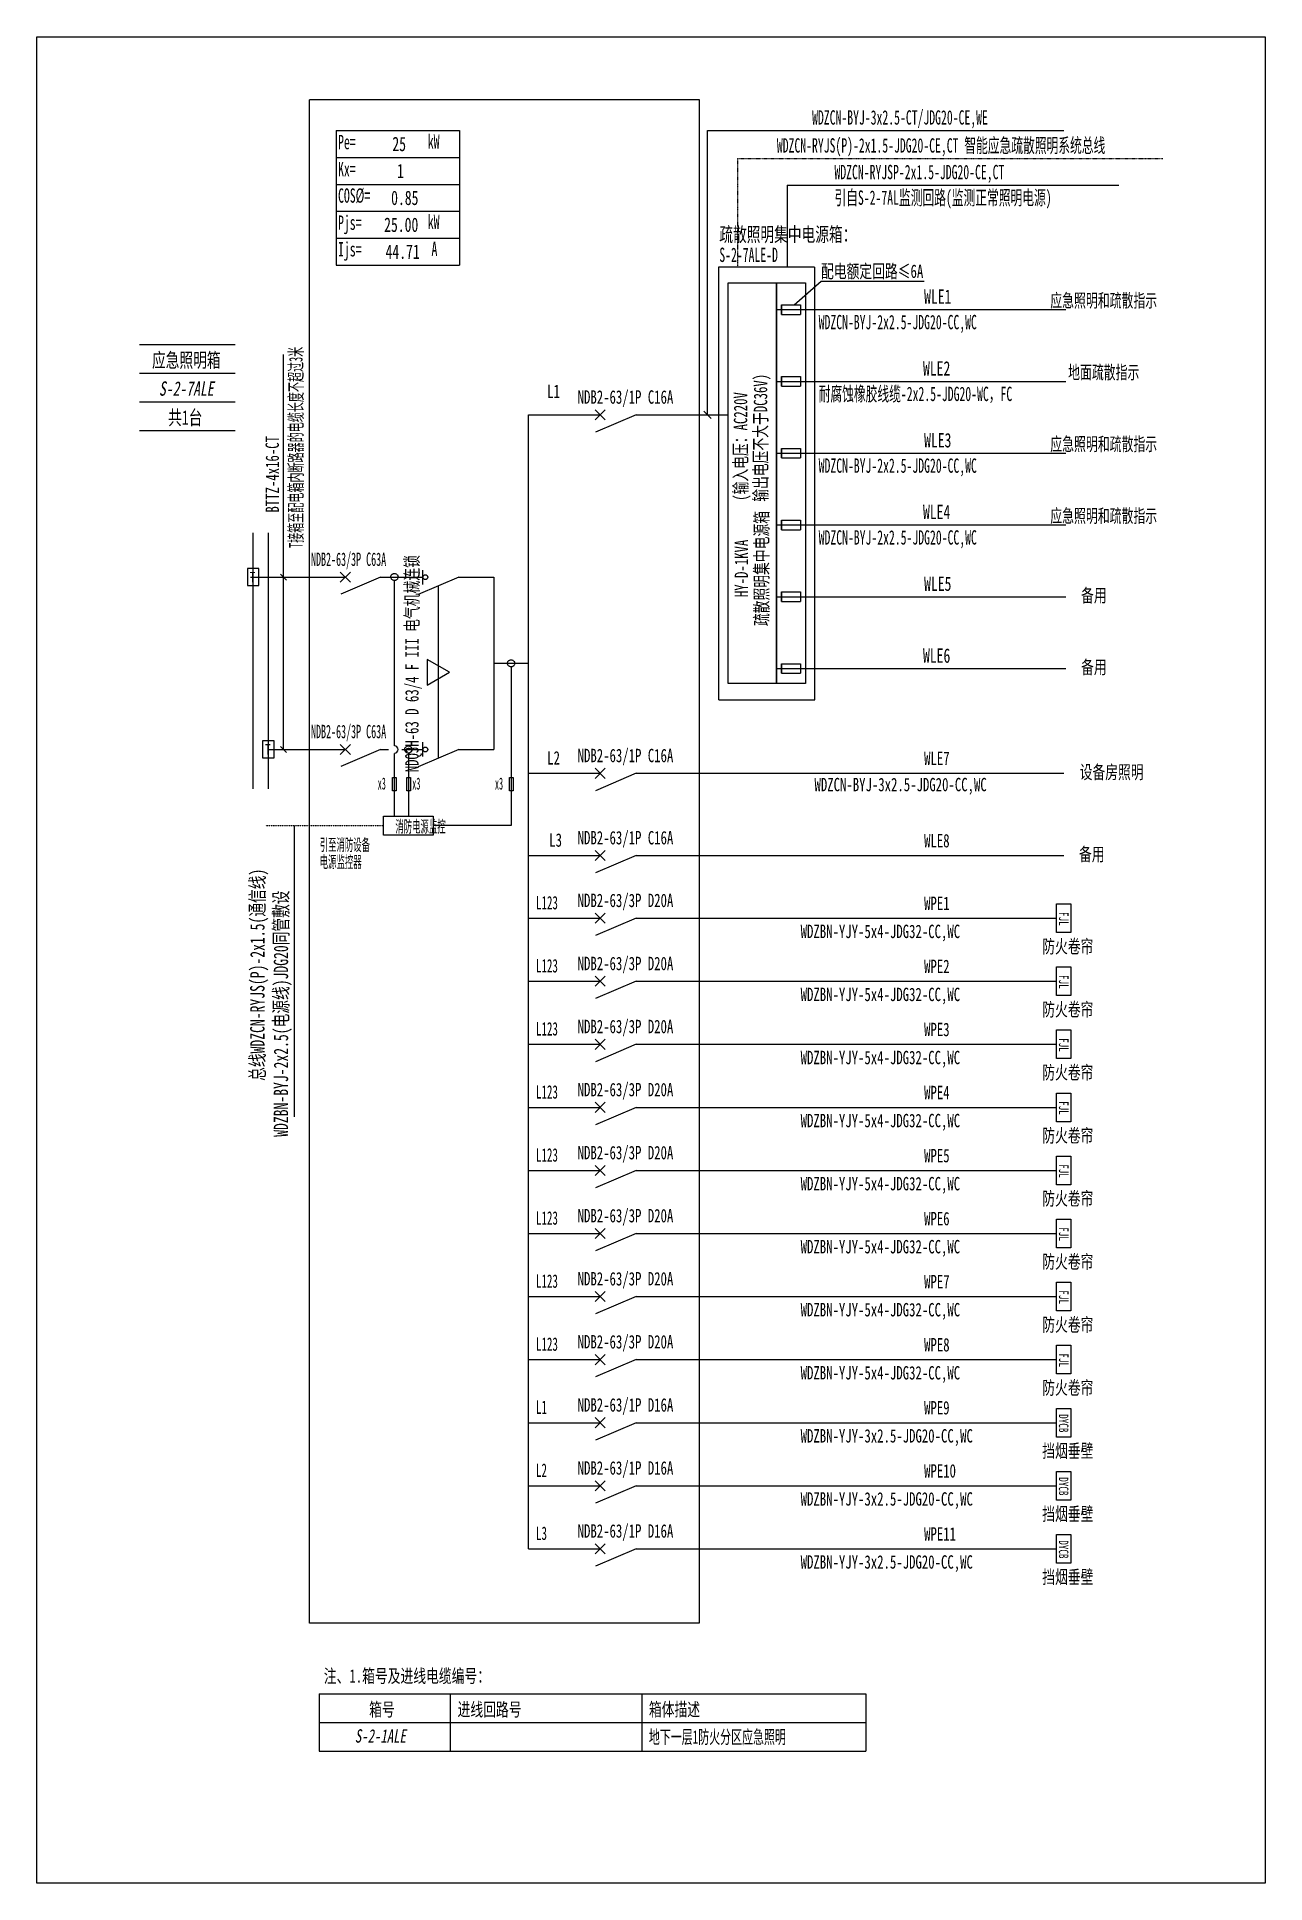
# Model space of a CAD drawing. Extents: x 246534 to 248238, y 348730 to 351290.
import ezdxf
from ezdxf.enums import TextEntityAlignment as Align

# ---------------------------------------------------------------- set-up
doc = ezdxf.new("R2010")
doc.units = 0
doc.header["$MEASUREMENT"] = 0
for name, pattern in [('_点划线L', [1.9, 1.5, -0.17, 0.06, -0.17]), ('_虚线S', [0.25, 0.125, -0.125]), ('DASH', [0.35, 0.25, -0.1]), ('DASHED', [0.75, 0.5, -0.25]), ('DIVIDE', [1.25, 0.5, -0.25, 0, -0.25, 0, -0.25])]:
    doc.linetypes.add(name, pattern=pattern)
for name, color, linetype in [('D_E_Eqpm(强电设备)', 100, 'Continuous'), ('D_E_Eqpm（强电设备）', 100, 'Continuous'), ('D_E_Text(强电文字)', 51, 'Continuous'), ('D_E_Text（强电文字）', 51, 'Continuous'), ('D_E_Wire(强电线缆)', 10, 'Continuous'), ('D_E_Wire（强电线缆）', 10, 'Continuous'), ('D_El_Wire（弱电线缆）', 10, 'Continuous'), ('D_T_TableDim（表格尺寸）', 255, 'Continuous'), ('DQ_Eqpm', 100, 'Continuous'), ('FL04GGFW_E72-配电箱系统图-塔楼部分$0$D_E_Eqpm（强电设备）', 100, 'Continuous'), ('FL09U293_E72-地下室配电箱系统图$0$D_E_Eqpm（强电设备）', 100, 'Continuous'), ('FL09U293_E72-地下室配电箱系统图$0$D_E_Text（强电文字）', 51, 'Continuous'), ('FL09U293_E72-地下室配电箱系统图$0$D_T_TableDim（表格尺寸）', 255, 'Continuous'), ('系统图', 220, 'Continuous')]:
    doc.layers.add(name, color=color, linetype=linetype)
doc.styles.add('FL09U293_E72-地下室配电箱系统图$0$FL04GGFW_E72-配电箱系统图-塔楼部分$0$电气', font='', dxfattribs={"width": 0.7})
doc.styles.add('FL09U293_E72-地下室配电箱系统图$0$FL04GGFW_E72-配电箱系统图-塔楼部分$0$电气箱', font='simhei.ttf', dxfattribs={"width": 0.8, "oblique": 10})
doc.styles.add('FL09U293_E72-地下室配电箱系统图$0$电气', font='', dxfattribs={"width": 0.7})
doc.styles.add('FL09U293_E72-地下室配电箱系统图$0$电气箱', font='simhei.ttf', dxfattribs={"width": 0.8, "oblique": 10})
doc.styles.add('HZ', font='', dxfattribs={"width": 0.7, "height": 400})
doc.styles.add('电气', font='', dxfattribs={"width": 0.7})
doc.styles.get('FL09U293_E72-地下室配电箱系统图$0$FL04GGFW_E72-配电箱系统图-塔楼部分$0$电气').set_extended_font_data('SimSun')
doc.styles.get('FL09U293_E72-地下室配电箱系统图$0$电气').set_extended_font_data('SimSun')
doc.styles.get('HZ').set_extended_font_data('SimSun')
doc.styles.get('电气').set_extended_font_data('SimSun')

msp = doc.modelspace()

# ---------------------------------------------------------------- linework, layer by layer
at = {"layer": 'D_E_Eqpm(强电设备)'}
for p, q in [((247308.7, 350758.4, 0), (247322.8, 350772.5, 0)), ((247322.8, 350758.4, 0), (247308.7, 350772.5, 0)), ((247365.5, 350765.5, 0), (247309.4, 350741.4, 0)), ((246955.3, 350533.3, 0), (246969.4, 350547.4, 0)), ((246969.4, 350533.3, 0), (246955.3, 350547.4, 0)), ((247069.8, 350530.4, 0), (247069.8, 350550.3, 0)), ((247069.8, 350291.5, 0), (247069.8, 350311.4, 0)), ((246955.3, 350294.4, 0), (246969.4, 350308.5, 0)), ((246969.4, 350294.4, 0), (246955.3, 350308.5, 0)), ((247308.7, 350261.3, 0), (247322.8, 350275.4, 0)), ((247322.8, 350261.3, 0), (247308.7, 350275.4, 0)), ((247365.5, 350268.4, 0), (247309.4, 350244.3, 0)), ((247308.7, 350147.3, 0), (247322.8, 350161.4, 0)), ((247322.8, 350147.3, 0), (247308.7, 350161.4, 0)), ((247365.5, 350154.4, 0), (247309.4, 350130.3, 0)), ((247308.7, 350060.4, 0), (247322.8, 350074.5, 0)), ((247322.8, 350060.4, 0), (247308.7, 350074.5, 0)), ((247365.5, 350067.4, 0), (247309.4, 350043.4, 0)), ((247308.7, 349973, 0), (247322.8, 349987, 0)), ((247322.8, 349973, 0), (247308.7, 349987, 0)), ((247365.5, 349980, 0), (247309.4, 349955.9, 0)), ((247308.7, 349885.5, 0), (247322.8, 349899.6, 0)), ((247322.8, 349885.5, 0), (247308.7, 349899.6, 0)), ((247365.5, 349892.6, 0), (247309.4, 349868.5, 0)), ((247308.7, 349798.1, 0), (247322.8, 349812.2, 0)), ((247322.8, 349798.1, 0), (247308.7, 349812.2, 0)), ((247365.5, 349805.1, 0), (247309.4, 349781, 0)), ((247308.7, 349710.6, 0), (247322.8, 349724.7, 0)), ((247322.8, 349710.6, 0), (247308.7, 349724.7, 0)), ((247365.5, 349717.7, 0), (247309.4, 349693.6, 0)), ((247308.7, 349623.2, 0), (247322.8, 349637.3, 0)), ((247322.8, 349623.2, 0), (247308.7, 349637.3, 0)), ((247365.5, 349630.2, 0), (247309.4, 349606.2, 0)), ((247308.7, 349535.8, 0), (247322.8, 349549.8, 0)), ((247322.8, 349535.8, 0), (247308.7, 349549.8, 0)), ((247365.5, 349542.8, 0), (247309.4, 349518.7, 0)), ((247308.7, 349448.3, 0), (247322.8, 349462.4, 0)), ((247322.8, 349448.3, 0), (247308.7, 349462.4, 0)), ((247365.5, 349455.4, 0), (247309.4, 349431.3, 0)), ((247308.7, 349360.9, 0), (247322.8, 349375, 0)), ((247322.8, 349360.9, 0), (247308.7, 349375, 0)), ((247365.5, 349367.9, 0), (247309.4, 349343.8, 0)), ((247308.7, 349273.4, 0), (247322.8, 349287.5, 0)), ((247322.8, 349273.4, 0), (247308.7, 349287.5, 0)), ((247365.5, 349280.5, 0), (247309.4, 349256.4, 0)), ((247308.7, 349186, 0), (247322.8, 349200.1, 0)), ((247322.8, 349186, 0), (247308.7, 349200.1, 0)), ((247365.5, 349193, 0), (247309.4, 349169, 0))]:
    msp.add_line(p, q, dxfattribs=at)
for centre in [(247073.2, 350540.3, 0), (247073.2, 350301.4, 0)]:
    msp.add_circle(centre, 3.38, dxfattribs=at)
at = {"layer": 'D_E_Eqpm（强电设备）'}
for p, q in [((247493.1, 350393.1, 0), (247493.1, 350948.7, 0)), ((247493.1, 350948.7, 0), (247560.5, 350948.7, 0)), ((247560.5, 350948.7, 0), (247560.5, 350393.1, 0)), ((247119.6, 350540.3, 0), (247063.4, 350516.3, 0)), ((247106.6, 350408.4, 0), (247075.8, 350426.1, 0)), ((247075.8, 350426.1, 0), (247075.8, 350390.7, 0)), ((247075.8, 350390.7, 0), (247106.6, 350408.4, 0)), ((247560.5, 350393.1, 0), (247493.1, 350393.1, 0)), ((247119.6, 350301.4, 0), (247063.4, 350277.4, 0)), ((247948.5, 349348, 0), (247948.5, 349387.8, 0)), ((247948.5, 349387.8, 0), (247968.4, 349387.8, 0)), ((247968.4, 349387.8, 0), (247968.4, 349348, 0)), ((247968.4, 349348, 0), (247948.5, 349348, 0)), ((247948.5, 349260.6, 0), (247948.5, 349300.4, 0)), ((247948.5, 349300.4, 0), (247968.4, 349300.4, 0)), ((247968.4, 349300.4, 0), (247968.4, 349260.6, 0)), ((247968.4, 349260.6, 0), (247948.5, 349260.6, 0)), ((247948.5, 349173.1, 0), (247948.5, 349212.9, 0)), ((247948.5, 349212.9, 0), (247968.4, 349212.9, 0)), ((247968.4, 349212.9, 0), (247968.4, 349173.1, 0)), ((247968.4, 349173.1, 0), (247948.5, 349173.1, 0))]:
    msp.add_line(p, q, dxfattribs=at)
at = {"layer": 'D_E_Eqpm（强电设备）', "linetype": 'DASH'}
msp.add_line((247091.5, 350289.4, 0), (247091.5, 350528.3, 0), dxfattribs=at)
at = {"layer": 'D_E_Eqpm（强电设备）', "elevation": 0}
for points in [[(247968.4, 350087.4), (247968.4, 350047.5), (247948.5, 350047.5), (247948.5, 350087.4)], [(247968.4, 349999.9), (247968.4, 349960.1), (247948.5, 349960.1), (247948.5, 349999.9)], [(247968.4, 349912.5), (247968.4, 349872.7), (247948.5, 349872.7), (247948.5, 349912.5)], [(247968.4, 349825), (247968.4, 349785.2), (247948.5, 349785.2), (247948.5, 349825)], [(247968.4, 349737.6), (247968.4, 349697.8), (247948.5, 349697.8), (247948.5, 349737.6)], [(247968.4, 349650.1), (247968.4, 349610.3), (247948.5, 349610.3), (247948.5, 349650.1)], [(247968.4, 349562.7), (247968.4, 349522.9), (247948.5, 349522.9), (247948.5, 349562.7)], [(247968.4, 349475.3), (247968.4, 349435.5), (247948.5, 349435.5), (247948.5, 349475.3)]]:
    msp.add_lwpolyline(points, close=True, dxfattribs=at)
at = {"layer": 'D_E_Text(强电文字)', "color": 51}
for p, q in [((246876.4, 350301.4, 0), (246876.4, 350849, 0)), ((246872.3, 350544.5, 0), (246880.6, 350536.2, 0)), ((246872.3, 350305.6, 0), (246880.6, 350297.3, 0)), ((246891.5, 350195.8, 0), (246891.5, 349792.1, 0))]:
    msp.add_line(p, q, dxfattribs=at)
at = {"layer": 'D_E_Text（强电文字）'}
for p, q in [((246949.6, 351159.7, 0), (247120.8, 351159.7, 0)), ((246949.6, 351159.7, 0), (246949.6, 350973, 0)), ((247120.8, 351159.7, 0), (247120.8, 350973, 0)), ((247464.6, 351159.7, 0), (247958.7, 351159.7, 0)), ((247464.6, 350765.5, 0), (247464.6, 351159.7, 0)), ((246949.6, 351122.3, 0), (247120.8, 351122.3, 0)), ((246949.6, 351085, 0), (247120.8, 351085, 0)), ((246949.6, 351047.7, 0), (247120.8, 351047.7, 0)), ((246949.6, 351010.4, 0), (247120.8, 351010.4, 0)), ((246949.6, 350973, 0), (247120.8, 350973, 0)), ((247584.9, 350918.1, 0), (247622.5, 350951, 0)), ((247622.5, 350951, 0), (247765.1, 350951, 0)), ((247459.5, 350770.5, 0), (247469.6, 350760.4, 0))]:
    msp.add_line(p, q, dxfattribs=at)
at = {"layer": 'D_E_Wire(强电线缆)'}
for p, q in [((246834.3, 350246.7, 0), (246834.3, 350601.8, 0)), ((246830.6, 350540.3, 0), (246962.3, 350540.3, 0)), ((247011.1, 350540.3, 0), (247069.8, 350540.3, 0)), ((247119.6, 350540.3, 0), (247168.2, 350540.3, 0)), ((247011.1, 350301.4, 0), (247022.3, 350301.4, 0)), ((247040.7, 350301.4, 0), (247069.8, 350301.4, 0)), ((247119.6, 350301.4, 0), (247168.2, 350301.4, 0))]:
    msp.add_line(p, q, dxfattribs=at)
at = {"layer": 'D_E_Wire(强电线缆)', "linetype": 'DASH'}
for p, q in [((246855.6, 350246.7, 0), (246855.6, 350601.8, 0)), ((246855.6, 350301.4, 0), (246962.3, 350301.4, 0))]:
    msp.add_line(p, q, dxfattribs=at)
at = {"layer": 'D_E_Wire（强电线缆）', "color": 10}
for p, q in [((247575.2, 351083.8, 0), (247575.2, 350970.4, 0)), ((247575.2, 351083.8, 0), (248035.3, 351083.8, 0)), ((247560.5, 350911.5, 0), (247961.6, 350911.5, 0)), ((247560.5, 350811.9, 0), (247961.6, 350811.9, 0)), ((247560.5, 350712.4, 0), (247961.6, 350712.4, 0)), ((247560.5, 350612.9, 0), (247961.6, 350612.9, 0)), ((247560.5, 350513.3, 0), (247961.6, 350513.3, 0)), ((247560.5, 350413.8, 0), (247961.6, 350413.8, 0))]:
    msp.add_line(p, q, dxfattribs=at)
at = {"layer": 'D_E_Wire（强电线缆）'}
for p, q in [((247216.2, 349193, 0), (247216.2, 350765.5, 0)), ((247216.2, 350765.5, 0), (247315.8, 350765.5, 0)), ((247365.5, 350765.5, 0), (247493.1, 350765.5, 0)), ((247168.2, 350540.3, 0), (247168.2, 350301.4, 0)), ((247168.2, 350420.9, 0), (247216.2, 350420.9, 0)), ((247192.2, 350415.9, 0), (247192.2, 350195.8, 0)), ((247049.7, 350296.5, 0), (247049.7, 350209.1, 0)), ((247027.8, 350262.4, 0), (247033, 350262.4, 0)), ((247027.8, 350244, 0), (247027.8, 350262.4, 0)), ((247033, 350262.4, 0), (247033, 350244, 0)), ((247047.4, 350262.4, 0), (247052.6, 350262.4, 0)), ((247047.4, 350244, 0), (247047.4, 350262.4, 0)), ((247052.6, 350262.4, 0), (247052.6, 350244, 0)), ((247189.8, 350262.4, 0), (247195, 350262.4, 0)), ((247189.8, 350244, 0), (247189.8, 350262.4, 0)), ((247195, 350262.4, 0), (247195, 350244, 0)), ((247216.2, 350268.4, 0), (247315.8, 350268.4, 0)), ((247365.5, 350268.4, 0), (247958.7, 350268.4, 0)), ((247033, 350244, 0), (247027.8, 350244, 0)), ((247052.6, 350244, 0), (247047.4, 350244, 0)), ((247195, 350244, 0), (247189.8, 350244, 0)), ((247216.2, 350154.4, 0), (247315.8, 350154.4, 0)), ((247365.5, 350154.4, 0), (247958.7, 350154.4, 0)), ((247216.2, 350067.4, 0), (247315.8, 350067.4, 0)), ((247365.5, 350067.4, 0), (247948.5, 350067.4, 0)), ((247216.2, 349980, 0), (247315.8, 349980, 0)), ((247365.5, 349980, 0), (247948.5, 349980, 0)), ((247216.2, 349892.6, 0), (247315.8, 349892.6, 0)), ((247365.5, 349892.6, 0), (247948.5, 349892.6, 0)), ((247216.2, 349805.1, 0), (247315.8, 349805.1, 0)), ((247365.5, 349805.1, 0), (247948.5, 349805.1, 0)), ((247216.2, 349717.7, 0), (247315.8, 349717.7, 0)), ((247365.5, 349717.7, 0), (247948.5, 349717.7, 0)), ((247216.2, 349630.2, 0), (247315.8, 349630.2, 0)), ((247365.5, 349630.2, 0), (247948.5, 349630.2, 0)), ((247216.2, 349542.8, 0), (247315.8, 349542.8, 0)), ((247365.5, 349542.8, 0), (247948.5, 349542.8, 0)), ((247216.2, 349455.4, 0), (247315.8, 349455.4, 0)), ((247365.5, 349455.4, 0), (247948.5, 349455.4, 0)), ((247216.2, 349367.9, 0), (247315.8, 349367.9, 0)), ((247365.5, 349367.9, 0), (247948.5, 349367.9, 0)), ((247216.2, 349280.5, 0), (247315.8, 349280.5, 0)), ((247365.5, 349280.5, 0), (247948.5, 349280.5, 0)), ((247216.2, 349193, 0), (247315.8, 349193, 0)), ((247365.5, 349193, 0), (247948.5, 349193, 0))]:
    msp.add_line(p, q, dxfattribs=at)
at = {"layer": 'D_E_Wire（强电线缆）', "linetype": '_点划线L'}
for p, q in [((247030.4, 350306.4, 0), (247030.4, 350535.7, 0)), ((247030.4, 350209.1, 0), (247030.4, 350296.5, 0)), ((247015.3, 350209.1, 0), (247084.1, 350209.1, 0)), ((247015.3, 350182.5, 0), (247015.3, 350209.1, 0)), ((247084.1, 350209.1, 0), (247084.1, 350182.5, 0)), ((247084.1, 350182.5, 0), (247015.3, 350182.5, 0)), ((247192.2, 350195.8, 0), (247084.1, 350195.8, 0))]:
    msp.add_line(p, q, dxfattribs=at)
at = {"layer": 'D_E_Wire（强电线缆）', "linetype": '_虚线S'}
msp.add_line((246851.8, 350195.8, 0), (247015.3, 350195.8, 0), dxfattribs=at)
at = {"layer": 'D_E_Wire（强电线缆）', "linetype": '_点划线L'}
for centre in [(247030.4, 350540.6, 0), (247192.2, 350420.9, 0), (247049.7, 350301.4, 0)]:
    msp.add_circle(centre, 4.98, dxfattribs=at)
at = {"layer": 'D_E_Wire（强电线缆）'}
msp.add_arc((247030.4, 350301.4, 0), 4.98, 270, 90, dxfattribs=at)
at = {"layer": 'D_El_Wire（弱电线缆）', "color": 200, "linetype": 'DIVIDE'}
for q in [(248096.3, 351120.7, 0), (247506.4, 350970.4, 0)]:
    msp.add_line((247506.4, 351120.7, 0), q, dxfattribs=at)
at = {"layer": 'D_T_TableDim（表格尺寸）', "linetype": 'DASHED'}
for p, q in [((246912.7, 349089.8, 0), (246912.7, 351202.5, 0)), ((246912.7, 351202.5, 0), (247453.1, 351202.5, 0)), ((247453.1, 351202.5, 0), (247453.1, 349089.8, 0)), ((247453.1, 349089.8, 0), (246912.7, 349089.8, 0))]:
    msp.add_line(p, q, dxfattribs=at)
at = {"layer": 'D_T_TableDim（表格尺寸）', "linetype": 'DASH'}
for p, q in [((247613.6, 350970.4, 0), (247479.8, 350970.4, 0)), ((247479.8, 350970.4, 0), (247479.8, 350370.3, 0)), ((247613.6, 350370.3, 0), (247613.6, 350970.4, 0)), ((247479.8, 350370.3, 0), (247613.6, 350370.3, 0))]:
    msp.add_line(p, q, dxfattribs=at)
at = {"layer": 'DQ_Eqpm'}
for p, q in [((246842.3, 350552.5, 0), (246826.4, 350552.5, 0)), ((246826.4, 350552.5, 0), (246826.4, 350528.6, 0)), ((246842.3, 350528.6, 0), (246842.3, 350552.5, 0)), ((246826.4, 350528.6, 0), (246842.3, 350528.6, 0)), ((246863.5, 350313.6, 0), (246847.6, 350313.6, 0)), ((246847.6, 350313.6, 0), (246847.6, 350289.7, 0)), ((246863.5, 350289.7, 0), (246863.5, 350313.6, 0)), ((246847.6, 350289.7, 0), (246863.5, 350289.7, 0))]:
    msp.add_line(p, q, dxfattribs=at)
at = {"layer": 'FL04GGFW_E72-配电箱系统图-塔楼部分$0$D_E_Eqpm（强电设备）'}
for p, q in [((247560.5, 350393.1, 0), (247560.5, 350948.7, 0)), ((247560.5, 350948.7, 0), (247600.4, 350948.7, 0)), ((247600.4, 350948.7, 0), (247600.4, 350393.1, 0)), ((247567.2, 350918.1, 0), (247593.7, 350918.1, 0)), ((247567.2, 350918.1, 0), (247567.2, 350918.1, 0)), ((247567.2, 350918.1, 0), (247567.2, 350904.8, 0)), ((247567.2, 350904.8, 0), (247567.2, 350918.1, 0)), ((247567.2, 350904.8, 0), (247593.7, 350904.8, 0)), ((247567.2, 350904.8, 0), (247567.2, 350904.8, 0)), ((247593.7, 350918.1, 0), (247593.7, 350904.8, 0)), ((247567.2, 350818.6, 0), (247593.7, 350818.6, 0)), ((247567.2, 350818.6, 0), (247567.2, 350818.6, 0)), ((247567.2, 350818.6, 0), (247567.2, 350805.3, 0)), ((247567.2, 350805.3, 0), (247567.2, 350818.6, 0)), ((247567.2, 350805.3, 0), (247593.7, 350805.3, 0)), ((247567.2, 350805.3, 0), (247567.2, 350805.3, 0)), ((247593.7, 350818.6, 0), (247593.7, 350805.3, 0)), ((247567.2, 350719, 0), (247593.7, 350719, 0)), ((247567.2, 350719, 0), (247567.2, 350719, 0)), ((247567.2, 350719, 0), (247567.2, 350705.8, 0)), ((247567.2, 350705.8, 0), (247567.2, 350719, 0)), ((247567.2, 350705.8, 0), (247593.7, 350705.8, 0)), ((247567.2, 350705.8, 0), (247567.2, 350705.8, 0)), ((247593.7, 350719, 0), (247593.7, 350705.8, 0)), ((247567.2, 350619.5, 0), (247593.7, 350619.5, 0)), ((247567.2, 350619.5, 0), (247567.2, 350619.5, 0)), ((247567.2, 350619.5, 0), (247567.2, 350606.2, 0)), ((247567.2, 350606.2, 0), (247567.2, 350619.5, 0)), ((247593.7, 350619.5, 0), (247593.7, 350606.2, 0)), ((247567.2, 350606.2, 0), (247593.7, 350606.2, 0)), ((247567.2, 350606.2, 0), (247567.2, 350606.2, 0)), ((247567.2, 350520, 0), (247593.7, 350520, 0)), ((247567.2, 350520, 0), (247567.2, 350520, 0)), ((247567.2, 350520, 0), (247567.2, 350506.7, 0)), ((247567.2, 350506.7, 0), (247567.2, 350520, 0)), ((247593.7, 350520, 0), (247593.7, 350506.7, 0)), ((247567.2, 350506.7, 0), (247593.7, 350506.7, 0)), ((247567.2, 350506.7, 0), (247567.2, 350506.7, 0)), ((247567.2, 350420.4, 0), (247593.7, 350420.4, 0)), ((247567.2, 350420.4, 0), (247567.2, 350420.4, 0)), ((247567.2, 350420.4, 0), (247567.2, 350407.1, 0)), ((247567.2, 350407.1, 0), (247567.2, 350420.4, 0)), ((247593.7, 350420.4, 0), (247593.7, 350407.1, 0)), ((247600.4, 350393.1, 0), (247560.5, 350393.1, 0)), ((247567.2, 350407.1, 0), (247593.7, 350407.1, 0)), ((247567.2, 350407.1, 0), (247567.2, 350407.1, 0))]:
    msp.add_line(p, q, dxfattribs=at)
at = {"layer": 'FL09U293_E72-地下室配电箱系统图$0$D_E_Eqpm（强电设备）'}
for p, q in [((247011.1, 350540.3, 0), (246955.9, 350516.7, 0)), ((247011.1, 350301.4, 0), (246955.9, 350277.8, 0))]:
    msp.add_line(p, q, dxfattribs=at)
at = {"layer": 'FL09U293_E72-地下室配电箱系统图$0$D_T_TableDim（表格尺寸）'}
for p, q in [((246676.6, 350863, 0), (246809.3, 350863, 0)), ((246676.6, 350823.2, 0), (246809.3, 350823.2, 0)), ((246676.6, 350783.4, 0), (246809.3, 350783.4, 0)), ((246676.6, 350743.6, 0), (246809.3, 350743.6, 0))]:
    msp.add_line(p, q, dxfattribs=at)
at = {"layer": 'FL09U293_E72-地下室配电箱系统图$0$D_T_TableDim（表格尺寸）', "ltscale": 3.5}
for p, q in [((246926.2, 348992.1, 0), (247684.2, 348992.1, 0)), ((246926.2, 348992.1, 0), (246926.2, 348912.5, 0)), ((247107.9, 348992.1, 0), (247107.9, 348912.5, 0)), ((247373.6, 348992.1, 0), (247373.6, 348912.5, 0)), ((247684.2, 348992.1, 0), (247684.2, 348912.5, 0)), ((246926.2, 348952.3, 0), (247684.2, 348952.3, 0)), ((246926.2, 348952.3, 0), (247684.2, 348952.3, 0)), ((246926.2, 348912.5, 0), (247684.2, 348912.5, 0))]:
    msp.add_line(p, q, dxfattribs=at)
at = {"layer": '系统图', "ltscale": 9973.992009}
msp.add_lwpolyline([(246534.5, 351289.5), (248238, 351289.5), (248238, 348729.5), (246534.5, 348729.5)], close=True, dxfattribs=at)

# ---------------------------------------------------------------- texts
at = {"layer": 'D_E_Eqpm（强电设备）', "color": 51, "style": '电气', "width": 0.7}
for s, p in [('FJL', (247958.6, 350066.6, 0)), ('FJL', (247958.6, 349979.2, 0)), ('FJL', (247958.6, 349891.7, 0)), ('FJL', (247958.6, 349804.3, 0)), ('FJL', (247958.6, 349716.8, 0)), ('FJL', (247958.6, 349629.4, 0)), ('FJL', (247958.6, 349542, 0)), ('FJL', (247958.6, 349454.5, 0)), ('DYCB', (247958.6, 349367.1, 0)), ('DYCB', (247958.6, 349279.6, 0)), ('DYCB', (247958.6, 349192.2, 0))]:
    msp.add_text(s, height=13.27, rotation=270, dxfattribs=at).set_placement(p, align=Align.MIDDLE)
at = {"layer": 'D_E_Text(强电文字)', "color": 51, "style": '电气'}
for s, height, width, p in [('疏散照明集中电源箱：', 19.91, 0.7, (247481, 351005.7, 0)), ('L1', 18.58, 0.7, (247242.3, 350788.8, 0)), ('NDB2-63/1P C16A', 18.581, 0.7, (247284.5, 350780.9, 0)), ('备用', 18.58, 0.7, (247982.8, 350505.8, 0)), ('备用', 18.58, 0.7, (247982.8, 350406.3, 0)), ('L2', 18.58, 0.7, (247242.3, 350280.5, 0)), ('NDB2-63/1P C16A', 18.581, 0.7, (247284.5, 350283.8, 0)), ('WLE7', 18.58, 0.7, (247765, 350279.8, 0)), ('WDZCN-BYJ-3x2.5-JDG20-CC,WC ', 18.581, 0.7, (247613, 350243.5, 0)), ('设备房照明', 18.58, 0.7, (247980.8, 350260.8, 0)), ('L3', 18.58, 0.7, (247245.1, 350166.6, 0)), ('NDB2-63/1P C16A', 18.581, 0.7, (247284.5, 350169.8, 0)), ('WLE8', 18.58, 0.7, (247765, 350165.7, 0)), ('备用', 18.58, 0.7, (247979.9, 350146.9, 0)), ('L123', 18.58, 0.6, (247226.8, 350079.7, 0)), ('NDB2-63/3P D20A', 18.581, 0.7, (247284.5, 350082.9, 0)), ('WPE1', 18.58, 0.7, (247765, 350078.8, 0)), ('WDZBN-YJY-5x4-JDG32-CC,WC ', 18.581, 0.7, (247593.8, 350039.9, 0)), ('防火卷帘', 18.58, 0.7, (247928.9, 350019.1, 0)), ('L123', 18.58, 0.6, (247226.8, 349992.2, 0)), ('NDB2-63/3P D20A', 18.581, 0.7, (247284.5, 349995.4, 0)), ('WPE2', 18.58, 0.7, (247765, 349991.4, 0)), ('WDZBN-YJY-5x4-JDG32-CC,WC ', 18.581, 0.7, (247593.8, 349952.5, 0)), ('防火卷帘', 18.58, 0.7, (247928.9, 349931.7, 0)), ('NDB2-63/3P D20A', 18.581, 0.7, (247284.5, 349908, 0)), ('L123', 18.58, 0.6, (247226.8, 349904.8, 0)), ('WPE3', 18.58, 0.7, (247765, 349903.9, 0)), ('WDZBN-YJY-5x4-JDG32-CC,WC ', 18.581, 0.7, (247593.8, 349865, 0)), ('防火卷帘', 18.58, 0.7, (247928.9, 349844.3, 0)), ('L123', 18.58, 0.6, (247226.8, 349817.3, 0)), ('NDB2-63/3P D20A', 18.581, 0.7, (247284.5, 349820.5, 0)), ('WPE4', 18.58, 0.7, (247765, 349816.5, 0)), ('WDZBN-YJY-5x4-JDG32-CC,WC ', 18.581, 0.7, (247593.8, 349777.6, 0)), ('防火卷帘', 18.58, 0.7, (247928.9, 349756.8, 0)), ('L123', 18.58, 0.6, (247226.8, 349729.9, 0)), ('NDB2-63/3P D20A', 18.581, 0.7, (247284.5, 349733.1, 0)), ('WPE5', 18.58, 0.7, (247765, 349729, 0)), ('WDZBN-YJY-5x4-JDG32-CC,WC ', 18.581, 0.7, (247593.8, 349690.1, 0)), ('防火卷帘', 18.58, 0.7, (247928.9, 349669.4, 0)), ('L123', 18.58, 0.6, (247226.8, 349642.5, 0)), ('NDB2-63/3P D20A', 18.581, 0.7, (247284.5, 349645.7, 0)), ('WPE6', 18.58, 0.7, (247765, 349641.6, 0)), ('WDZBN-YJY-5x4-JDG32-CC,WC ', 18.581, 0.7, (247593.8, 349602.7, 0)), ('防火卷帘', 18.58, 0.7, (247928.9, 349581.9, 0)), ('L123', 18.58, 0.6, (247226.8, 349555, 0)), ('NDB2-63/3P D20A', 18.581, 0.7, (247284.5, 349558.2, 0)), ('WPE7', 18.58, 0.7, (247765, 349554.2, 0)), ('WDZBN-YJY-5x4-JDG32-CC,WC ', 18.581, 0.7, (247593.8, 349515.3, 0)), ('防火卷帘', 18.58, 0.7, (247928.9, 349494.5, 0)), ('L123', 18.58, 0.6, (247226.8, 349467.6, 0)), ('NDB2-63/3P D20A', 18.581, 0.7, (247284.5, 349470.8, 0)), ('WPE8', 18.58, 0.7, (247765, 349466.7, 0)), ('WDZBN-YJY-5x4-JDG32-CC,WC ', 18.581, 0.7, (247593.8, 349427.8, 0)), ('防火卷帘', 18.58, 0.7, (247928.9, 349407.1, 0)), ('L1', 18.58, 0.6, (247226.8, 349380.1, 0)), ('NDB2-63/1P D16A', 18.581, 0.7, (247284.5, 349383.3, 0)), ('WPE9', 18.58, 0.7, (247765, 349379.3, 0)), ('WDZBN-YJY-3x2.5-JDG20-CC,WC ', 18.581, 0.7, (247593.8, 349340.4, 0)), ('挡烟垂壁', 18.58, 0.7, (247928.9, 349319.6, 0)), ('NDB2-63/1P D16A', 18.581, 0.7, (247284.5, 349295.9, 0)), ('L2', 18.58, 0.6, (247226.8, 349292.7, 0)), ('WPE10', 18.58, 0.7, (247765, 349291.8, 0)), ('WDZBN-YJY-3x2.5-JDG20-CC,WC ', 18.581, 0.7, (247593.8, 349252.9, 0)), ('挡烟垂壁', 18.58, 0.7, (247928.9, 349232.2, 0)), ('L3', 18.58, 0.6, (247226.8, 349205.3, 0)), ('NDB2-63/1P D16A', 18.581, 0.7, (247284.5, 349208.5, 0)), ('WPE11', 18.58, 0.7, (247765, 349204.4, 0)), ('WDZBN-YJY-3x2.5-JDG20-CC,WC ', 18.581, 0.7, (247593.8, 349165.5, 0)), ('挡烟垂壁', 18.58, 0.7, (247928.9, 349144.7, 0))]:
    msp.add_text(s, height=height, dxfattribs=dict(at, width=width)).set_placement(p)
at = {"layer": 'D_E_Text(强电文字)', "color": 51, "style": '电气', "width": 0.65}
for s, p in [('应急照明和疏散指示', (248014.2, 350924.4, 0)), ('地面疏散指示', (248014.2, 350824.9, 0)), ('应急照明和疏散指示', (248014.2, 350725.3, 0)), ('应急照明和疏散指示', (248014.2, 350625.8, 0))]:
    msp.add_text(s, height=18.58, dxfattribs=at).set_placement(p, align=Align.MIDDLE)
at = {"layer": 'D_E_Text(强电文字)', "style": 'FL09U293_E72-地下室配电箱系统图$0$FL04GGFW_E72-配电箱系统图-塔楼部分$0$电气', "width": 0.7}
for s, p in [('应急照明箱', (246741.7, 350841.7, 0)), ('共1台', (246740.3, 350762.1, 0))]:
    msp.add_text(s, height=19.91, dxfattribs=at).set_placement(p, align=Align.MIDDLE)
at = {"layer": 'D_E_Text(强电文字)', "color": 51, "style": '电气'}
for s, width, p in [('T接箱至配电箱内断路器的电缆长度不超过3米', 0.55, (246902.9, 350581, 0)), ('BTTZ-4x16-CT', 0.7, (246870.2, 350629.9, 0))]:
    msp.add_text(s, height=18.581, rotation=90, dxfattribs=dict(at, width=width)).set_placement(p)
at = {"layer": 'D_E_Text(强电文字)', "style": 'FL09U293_E72-地下室配电箱系统图$0$FL04GGFW_E72-配电箱系统图-塔楼部分$0$电气箱', "oblique": 10, "width": 0.7}
msp.add_text('S-2-7ALE', height=19.91, dxfattribs=at).set_placement((246741.7, 350801.9, 0), align=Align.MIDDLE)
at = {"layer": 'D_E_Text（强电文字）', "style": '电气'}
for s, height, width, p in [('WDZCN-BYJ-3x2.5-CT/JDG20-CE,WE', 19.908, 0.6, (247609.7, 351167.9, 0)), ('25', 19.91, 0.7, (247027.5, 351131.1, 0)), ('1', 19.9, 0.7, (247034.1, 351093.7, 0)), (' 0.85', 19.91, 0.7, (247016.3, 351056.4, 0)), ('WLE1', 19.91, 0.7, (247765, 350919.4, 0)), ('WDZCN-BYJ-2x2.5-JDG20-CC,WC', 19.908, 0.6, (247618.8, 350884.1, 0)), ('WLE2', 19.91, 0.7, (247763.5, 350819.9, 0)), ('耐腐蚀橡胶线缆-2x2.5-JDG20-WC，FC', 19.908, 0.6, (247618.8, 350784.6, 0)), ('WLE3', 19.91, 0.7, (247765, 350720.3, 0)), ('WDZCN-BYJ-2x2.5-JDG20-CC,WC', 19.908, 0.6, (247618.8, 350685.1, 0)), ('WLE4', 19.91, 0.7, (247763.5, 350620.8, 0)), ('WDZCN-BYJ-2x2.5-JDG20-CC,WC', 19.908, 0.6, (247618.8, 350585.5, 0)), ('WLE5', 19.91, 0.7, (247765, 350521.3, 0)), ('WLE6', 19.91, 0.7, (247763.5, 350421.7, 0))]:
    msp.add_text(s, height=height, dxfattribs=dict(at, width=width)).set_placement(p)
at = {"layer": 'D_E_Text（强电文字）', "linetype": 'Continuous', "style": '电气', "width": 0.6}
for s, height, p in [('kW', 19.91, (247076.7, 351134.5, 0)), ('Pe=', 19.91, (246952.2, 351133.8, 0)), ('Kx=', 19.91, (246952.2, 351096.3, 0)), ('COS%%C=', 19.91, (246952.2, 351059.6, 0)), ('Pjs=', 19.91, (246952.2, 351022, 0)), ('kW', 19.91, (247076.7, 351023.3, 0)), ('Ijs=', 19.91, (246952.2, 350985.1, 0)), ('A', 19.9, (247081.8, 350985.9, 0))]:
    msp.add_text(s, height=height, dxfattribs=at).set_placement(p)
at = {"layer": 'D_E_Text（强电文字）', "color": 51, "style": '电气', "width": 0.6}
for s, height, p in [('WDZCN-RYJS(P)-2x1.5-JDG20-CE,CT 智能应急疏散照明系统总线', 19.908, (247560.8, 351129.1, 0)), ('WDZCN-RYJSP-2x1.5-JDG20-CE,CT', 19.908, (247640.7, 351092.2, 0)), ('引自S-2-7AL监测回路(监测正常照明电源)', 19.908, (247640.7, 351056.7, 0)), ('S-2-7ALE-D', 19.91, (247481, 350977.4, 0))]:
    msp.add_text(s, height=height, dxfattribs=at).set_placement(p)
at = {"layer": 'D_E_Text（强电文字）', "color": 6, "style": '电气', "width": 0.7}
for s, p in [('25.00', (247016.1, 351019.1, 0)), ('44.71', (247018.1, 350981.7, 0))]:
    msp.add_text(s, height=19.91, dxfattribs=at).set_placement(p)
at = {"layer": 'D_E_Text（强电文字）', "style": '电气'}
for s, height, width, p in [('配电额定回路≤6A', 18.58, 0.7, (247693, 350965, 0)), ('NDB2-63/3P C63A', 18.581, 0.55, (246966.8, 350563.7, 0)), ('NDB2-63/3P C63A', 18.581, 0.55, (246966.8, 350324.8, 0))]:
    msp.add_text(s, height=height, dxfattribs=dict(at, width=width)).set_placement(p, align=Align.MIDDLE)
at = {"layer": 'D_E_Text（强电文字）', "color": 51, "style": '电气', "width": 0.7}
for s, height, p in [('输出电压不大于DC36V)', 18.581, (247539.2, 350733.6, 0)), ('(输入电压：AC220V', 18.581, (247511.5, 350721.6, 0)), ('疏散照明集中电源箱', 18.58, (247539.2, 350552.3, 0)), ('HY-D-1KVA', 18.58, (247511.5, 350552.5, 0))]:
    msp.add_text(s, height=height, rotation=90, dxfattribs=at).set_placement(p, align=Align.MIDDLE)
at = {"layer": 'D_E_Text（强电文字）', "style": '电气', "width": 0.7}
msp.add_text('NDQ3H-63 D 63/4 F III 电气机械连锁', height=18.581, rotation=90, dxfattribs=at).set_placement((247055.5, 350420.4, 0), align=Align.MIDDLE)
for s, p in [('总线WDZCN-RYJS(P)-2x1.5(通信线)', (246850.2, 349841.9)), ('WDZBN-BYJ-2x2.5(电源线)JDG20同管敷设', (246882.9, 349764.3))]:
    msp.add_text(s, height=19.908, rotation=90, dxfattribs=at).set_placement(p)
at = {"layer": 'D_E_Wire（强电线缆）', "color": 51, "linetype": 'Continuous', "style": 'HZ', "width": 0.5}
for s, p in [('x3', (247007.2, 350245.9, 0)), ('x3', (247055.1, 350245.9, 0)), ('x3', (247169.8, 350245.9, 0)), ('消防电源监控', (247031.7, 350186.4, 0)), ('引至消防设备', (246926.8, 350161, 0)), ('电源监控器', (246926.8, 350137.3, 0))]:
    msp.add_text(s, height=16.59, dxfattribs=at).set_placement(p)
at = {"layer": 'DQ_Eqpm', "color": 51, "style": '电气', "width": 0.8}
for p in [(246829.5, 350533.1, 0), (246850.7, 350294.2, 0)]:
    msp.add_text('T', height=14.6, dxfattribs=at).set_placement(p)
at = {"layer": 'FL09U293_E72-地下室配电箱系统图$0$D_E_Text（强电文字）', "style": 'FL09U293_E72-地下室配电箱系统图$0$电气'}
for s, height, width, p in [('注、1.箱号及进线电缆编号：', 18.581, 0.7, (246932.4, 349007.4, 0)), ('箱号', 18.58, 0.7, (246995.3, 348961, 0)), ('进线回路号', 18.58, 0.7, (247118, 348961, 0)), ('箱体描述', 18.58, 0.7, (247383.3, 348961, 0)), ('地下一层1防火分区应急照明', 18.581, 0.6, (247383.3, 348922.9, 0))]:
    msp.add_text(s, height=height, dxfattribs=dict(at, width=width)).set_placement(p)
at = {"layer": 'FL09U293_E72-地下室配电箱系统图$0$D_E_Text（强电文字）', "style": 'FL09U293_E72-地下室配电箱系统图$0$电气箱', "oblique": 10, "width": 0.7}
msp.add_text('S-2-1ALE', height=18.58, dxfattribs=at).set_placement((247010.9, 348933.5, 0), align=Align.MIDDLE)

doc.saveas('drawing.dxf')
